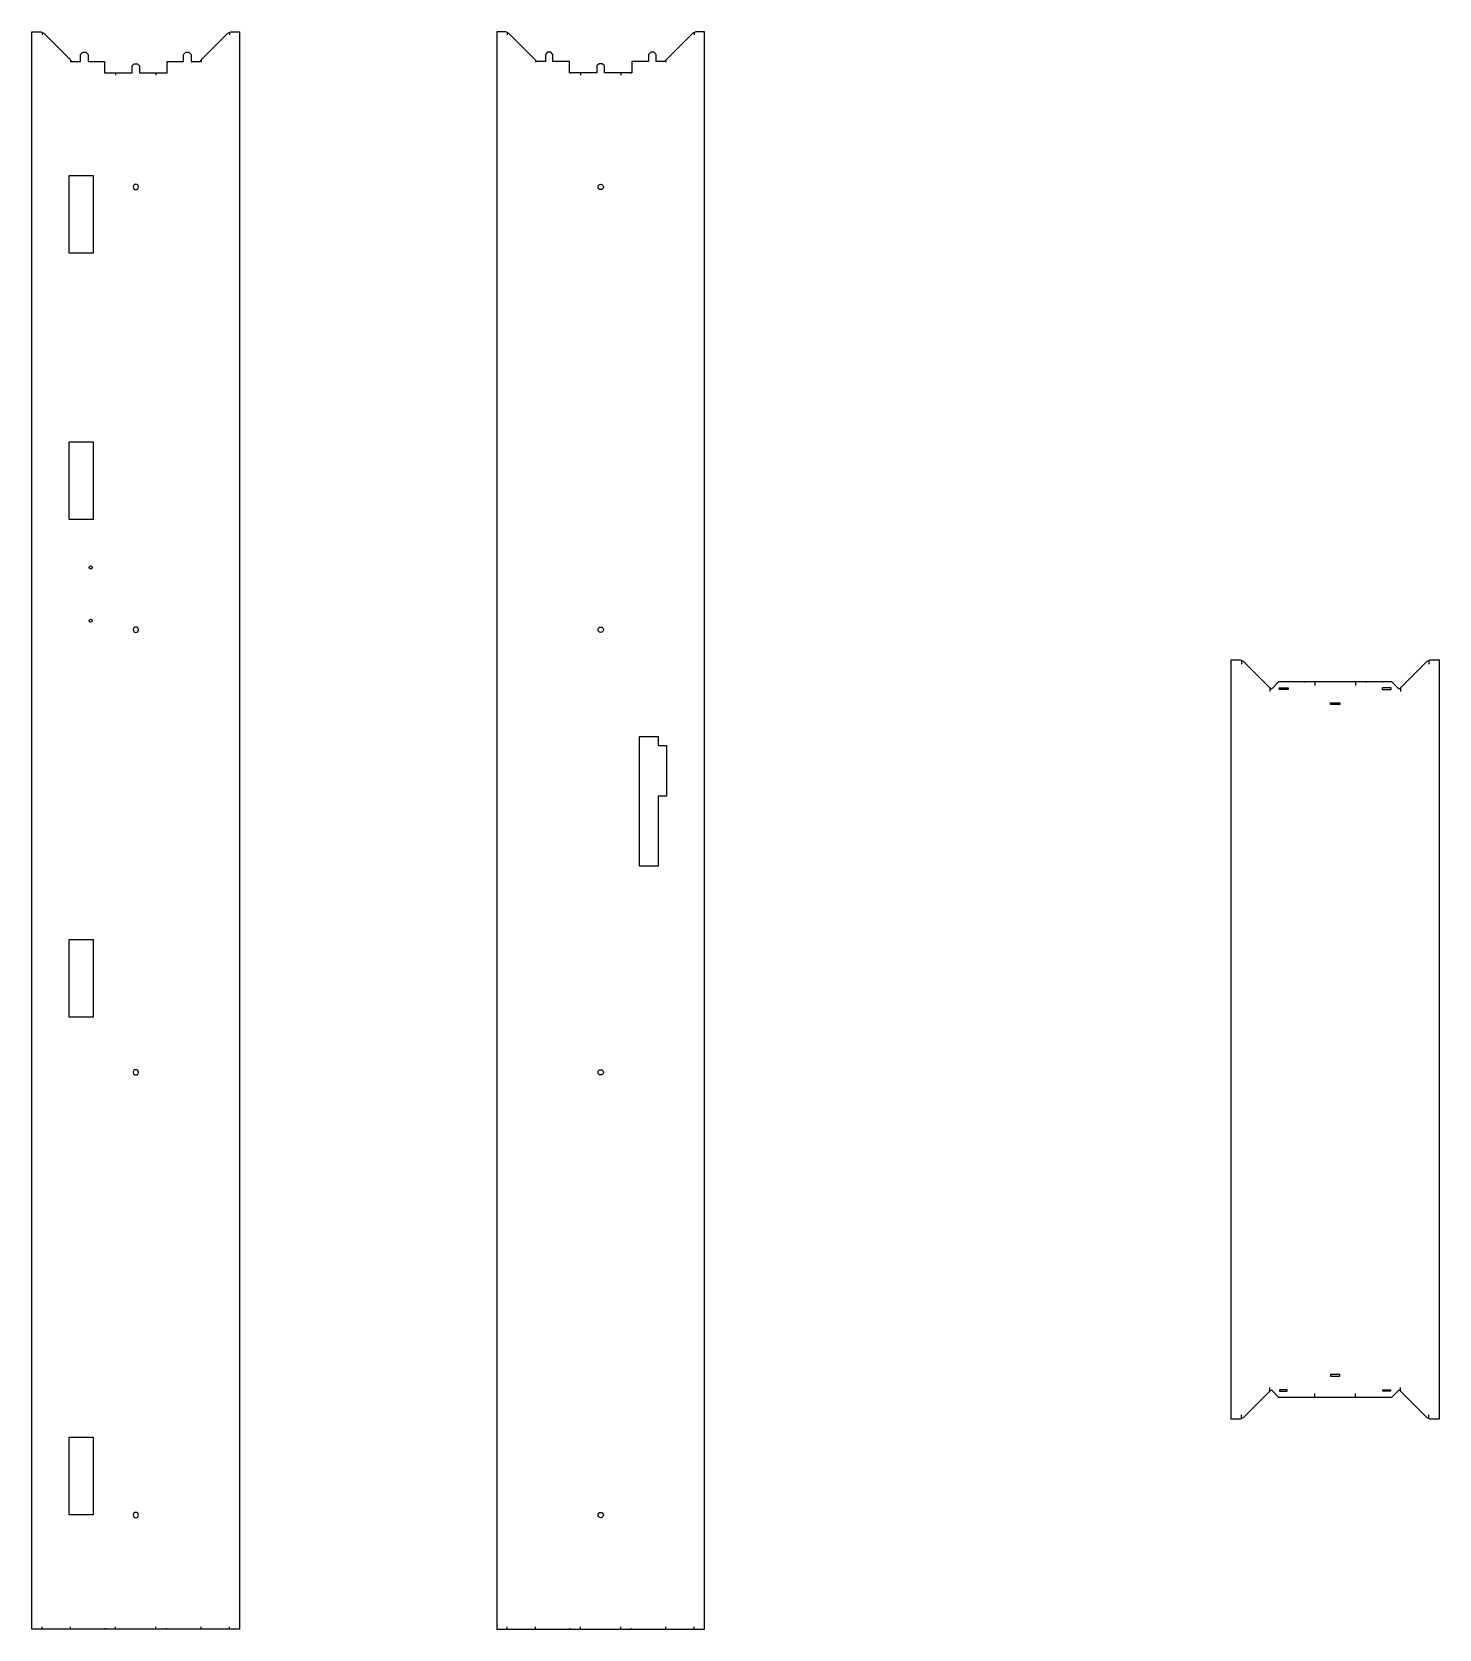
# Model space of a CAD drawing. Header units: inches. Extents: x 8727 to 10576, y 14 to 2113.
import ezdxf

# ---------------------------------------------------------------- set-up
doc = ezdxf.new("R2010")
doc.units = ezdxf.units.IN
doc.header["$MEASUREMENT"] = 0

# ---------------------------------------------------------------- blocks, each defined once
blk = doc.blocks.new('*U109')
at = {"color": 0}
blk.add_circle((0, 0), 3.5, dxfattribs=at)
blk = doc.blocks.new('*U111')
at = {"color": 0, "linetype": 'ByBlock', "lineweight": -2, "transparency": 16777216, "rotation": 90}
for p in [(5974.6, 1909.1), (5974.6, 1327.4), (5974.6, 745.8), (5974.6, 164.1)]:
    blk.add_blockref('*U109', p, dxfattribs=at)
blk = doc.blocks.new('*U115')
at = {"color": 0}
blk.add_circle((0, 0), 3.5, dxfattribs=at)
blk = doc.blocks.new('*U117')
at = {"color": 0, "linetype": 'ByBlock', "lineweight": -2, "transparency": 16777216, "rotation": 90}
for p in [(5974.6, 1909.1), (5974.6, 1327.4), (5974.6, 745.8), (5974.6, 164.1)]:
    blk.add_blockref('*U115', p, dxfattribs=at)

msp = doc.modelspace()

# ---------------------------------------------------------------- linework, layer by layer
for p, q in [((8740.4, 2111.7), (8740.4, 2108.7)), ((8986.2, 2111.7), (8986.2, 2108.7)), ((9351.2, 2111.7), (9351.2, 2108.7)), ((9597, 2111.7), (9597, 2108.7)), ((8777.5, 2075.7), (8777.5, 2072.7)), ((8823.1, 2058.9), (8823.1, 2057.9)), ((8836.7, 2058.9), (8836.7, 2055.9)), ((8889.8, 2058.9), (8889.8, 2055.9)), ((8903.4, 2058.9), (8903.4, 2057.9)), ((8949.1, 2075.7), (8949.1, 2072.7)), ((9388.3, 2075.7), (9388.3, 2072.7)), ((9433.9, 2058.9), (9433.9, 2057.9)), ((9447.5, 2058.9), (9447.5, 2055.9)), ((9500.6, 2058.9), (9500.6, 2055.9)), ((9514.3, 2058.9), (9514.3, 2057.9)), ((9559.9, 2075.7), (9559.9, 2072.7)), ((10316.3, 1286.8), (10316.3, 1281.8)), ((10562.1, 1286.8), (10562.1, 1281.8)), ((10353.4, 1250.8), (10353.4, 1245.8)), ((10399, 1259), (10399, 1258)), ((10412.6, 1259), (10412.6, 1254)), ((10465.8, 1259), (10465.8, 1254)), ((10479.4, 1259), (10479.4, 1258)), ((10525, 1250.8), (10525, 1245.8)), ((10353.4, 326.6), (10353.4, 331.6)), ((10399, 318.4), (10399, 319.4)), ((10412.6, 318.4), (10412.6, 323.4)), ((10465.8, 318.4), (10465.8, 323.4)), ((10479.4, 318.4), (10479.4, 319.4)), ((10525, 326.6), (10525, 331.6)), ((10316.3, 290.6), (10316.3, 295.6)), ((10562.1, 290.6), (10562.1, 295.6)), ((8740.4, 14.1), (8740.4, 17.1)), ((8777.5, 14.1), (8777.5, 17.1)), ((8823.1, 14.1), (8823.1, 15.1)), ((8836.7, 14.1), (8836.7, 17.1)), ((8889.8, 14.1), (8889.8, 17.1)), ((8903.4, 14.1), (8903.4, 15.1)), ((8949.1, 14.1), (8949.1, 17.1)), ((8986.2, 14.1), (8986.2, 17.1)), ((9351.2, 14.1), (9351.2, 17.1)), ((9388.3, 14.1), (9388.3, 17.1)), ((9433.9, 14.1), (9433.9, 15.1)), ((9447.5, 14.1), (9447.5, 17.1)), ((9500.6, 14.1), (9500.6, 17.1)), ((9514.3, 14.1), (9514.3, 15.1)), ((9559.9, 14.1), (9559.9, 17.1)), ((9597, 14.1), (9597, 17.1))]:
    msp.add_line(p, q)
for points in [[(8800.6, 2073.9), (8822.2, 2073.9), (8822.2, 2058.9), (8858.3, 2058.9), (8858.3, 2067.9), (8861.3, 2070.9), (8865.3, 2070.9), (8868.3, 2067.9), (8868.3, 2058.9), (8904.4, 2058.9), (8904.4, 2073.9), (8926, 2073.9), (8926, 2082.9), (8929, 2085.9), (8933, 2085.9), (8936, 2082.9), (8936, 2073.9), (8947.2, 2073.9), (8951, 2077.5), (8984.3, 2110.8), (8988.1, 2112.6), (8999.7, 2112.6), (8999.7, 14.1), (8726.8, 14.1), (8726.8, 2112.6), (8738.4, 2112.6), (8742.3, 2110.8), (8775.6, 2077.5), (8779.4, 2073.9), (8790.6, 2073.9), (8790.6, 2082.9), (8793.6, 2085.9), (8797.6, 2085.9), (8800.6, 2082.9)], [(9536.8, 2073.9), (9515.2, 2073.9), (9515.2, 2058.9), (9479.1, 2058.9), (9479.1, 2067.9), (9476.1, 2070.9), (9472.1, 2070.9), (9469.1, 2067.9), (9469.1, 2058.9), (9433, 2058.9), (9433, 2073.9), (9411.4, 2073.9), (9411.4, 2082.9), (9408.4, 2085.9), (9404.4, 2085.9), (9401.4, 2082.9), (9401.4, 2073.9), (9390.2, 2073.9), (9386.4, 2077.5), (9353.1, 2110.8), (9349.3, 2112.6), (9337.6, 2112.6), (9337.6, 14.1), (9610.6, 14.1), (9610.6, 2112.6), (9598.9, 2112.6), (9595.1, 2110.8), (9561.8, 2077.5), (9558, 2073.9), (9546.8, 2073.9), (9546.8, 2082.9), (9543.8, 2085.9), (9539.8, 2085.9), (9536.8, 2082.9)], [(8775.7, 1924.1), (8807.2, 1924.1), (8807.2, 1822.1), (8775.7, 1822.1)], [(8775.7, 1574.1), (8807.2, 1574.1), (8807.2, 1472.1), (8775.7, 1472.1)], [(9549.5, 1108.4), (9549.5, 1016.4), (9525, 1016.4), (9525, 1186.9), (9549.5, 1186.9), (9549.5, 1174.9), (9560.5, 1174.9), (9560.5, 1108.4)], [(8775.7, 920.1), (8807.2, 920.1), (8807.2, 818.1), (8775.7, 818.1)], [(8775.7, 266.1), (8807.2, 266.1), (8807.2, 164.1), (8775.7, 164.1)]]:
    msp.add_lwpolyline(points, close=True)
at = {"color": 7, "linetype": 'Continuous', "lineweight": 25}
for points in [[(10439.2, 1259), (10513.1, 1259), (10523.1, 1249), (10526.9, 1252.6), (10560.2, 1285.9), (10564, 1287.7), (10575.7, 1287.7), (10575.7, 289.7), (10564, 289.7), (10560.2, 291.5), (10526.9, 324.8), (10523.1, 328.4), (10513.1, 318.4), (10439.2, 318.4), (10365.3, 318.4), (10355.3, 328.4), (10351.5, 324.8), (10318.2, 291.5), (10314.4, 289.7), (10302.7, 289.7), (10302.7, 1287.7), (10314.4, 1287.7), (10318.2, 1285.9), (10351.5, 1252.6), (10355.3, 1249), (10365.3, 1259)], [(10377.5, 1248.8), (10365.5, 1248.8), (10365.5, 1251), (10377.5, 1251)], [(10500.9, 1248.8), (10512.9, 1248.8), (10512.9, 1251), (10500.9, 1251)], [(10433.2, 1231), (10445.2, 1231), (10445.2, 1228.8), (10433.2, 1228.8)], [(10445.2, 348.6), (10433.2, 348.6), (10433.2, 346.4), (10445.2, 346.4)], [(10366.1, 326.5), (10376.3, 326.5), (10376.3, 328.5), (10366.1, 328.5)], [(10512, 326.5), (10501.8, 326.5), (10501.8, 328.5), (10512, 328.5)]]:
    msp.add_lwpolyline(points, close=True, dxfattribs=at)
for centre in [(8803.9, 1408.9), (8803.9, 1338.9)]:
    msp.add_circle(centre, 2)

# ---------------------------------------------------------------- block references
at = {"xscale": -1}
msp.add_blockref('*U117', (14837.9, -0.2), dxfattribs=at)
msp.add_blockref('*U111', (3499.5, -0.2))

doc.saveas('drawing.dxf')
